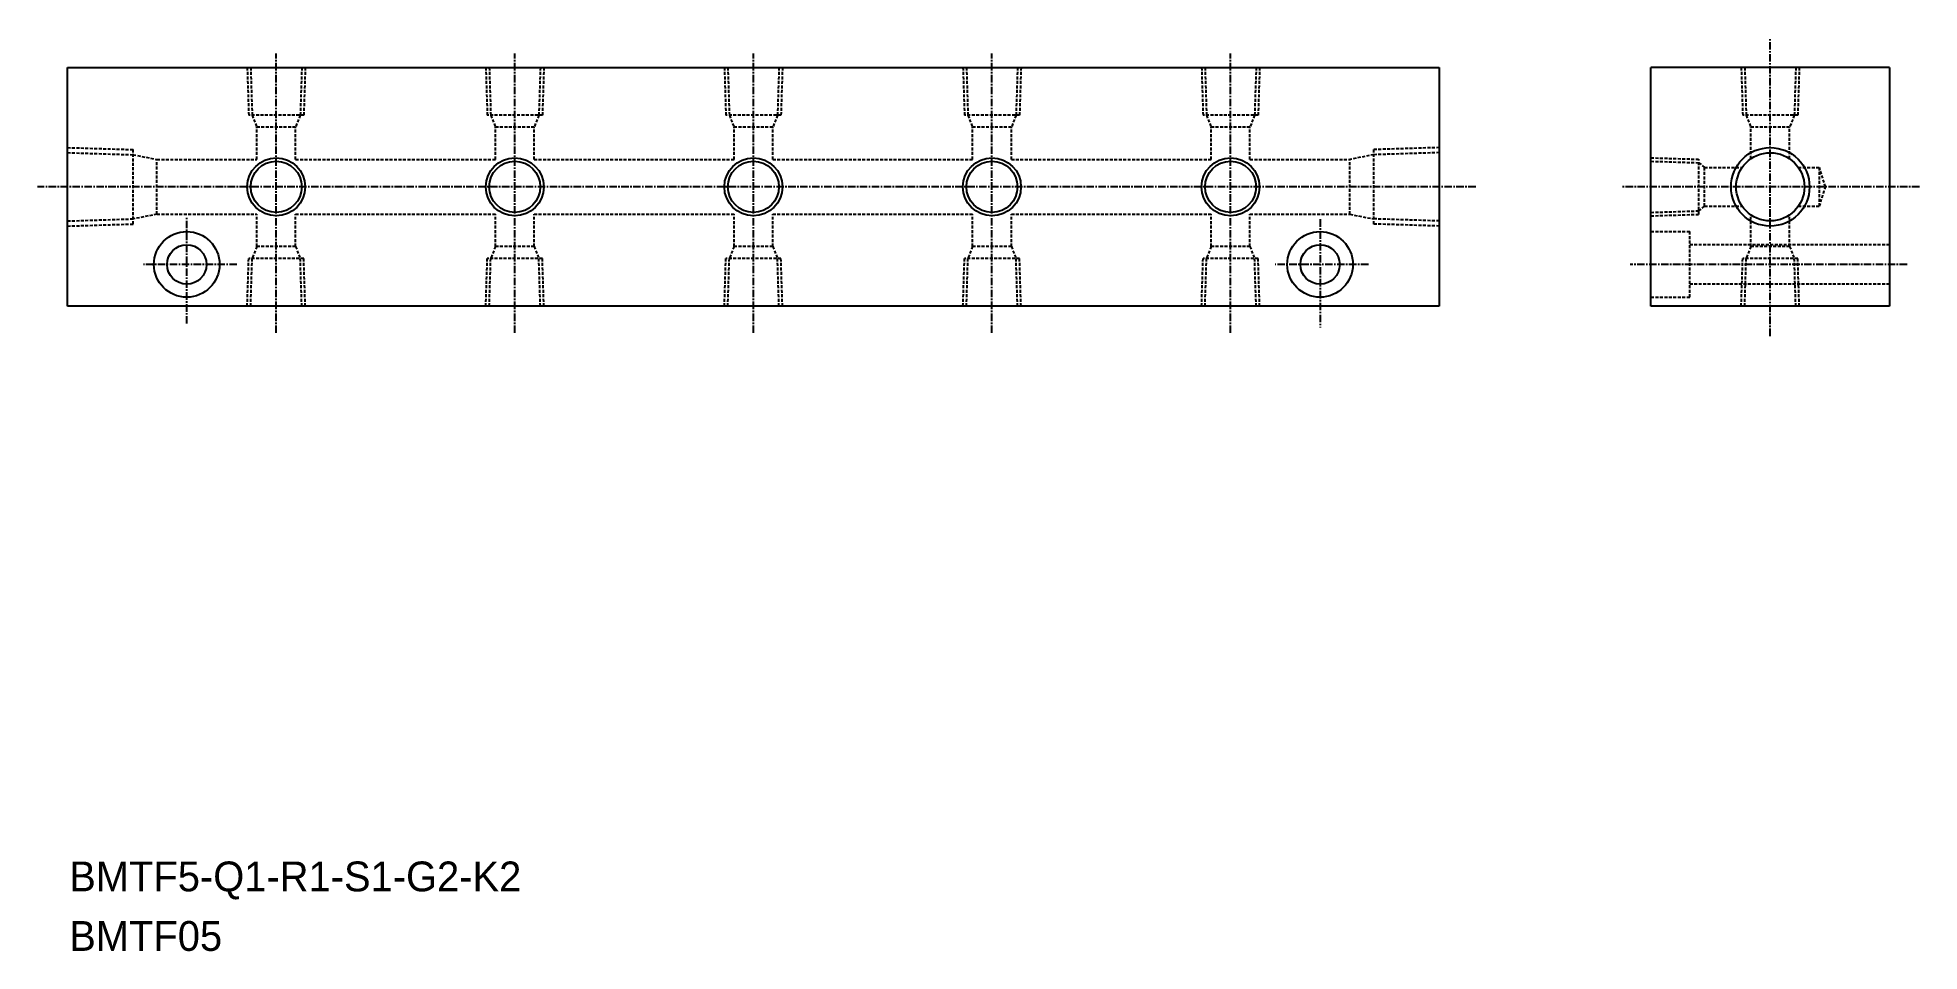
# Model space of a CAD drawing. Extents: x 1504 to 1820, y 7113 to 7266.
import ezdxf

# ---------------------------------------------------------------- set-up
doc = ezdxf.new("R2010")
doc.units = 0
doc.linetypes.add('CENTER', pattern=[2, 1.25, -0.25, 0.25, -0.25])
doc.linetypes.add('DASHED', pattern=[0.75, 0.5, -0.25])
doc.layers.get('0').update_dxf_attribs({"linetype": 'CONTINUOUS'})
doc.layers.add('CENTER', color=1, linetype='CENTER')

msp = doc.modelspace()

# ---------------------------------------------------------------- linework, layer by layer
at = {"color": 7, "linetype": 'CONTINUOUS'}
for p, q in [((1509.2, 7261.19), (1739.2, 7261.19)), ((1509.2, 7221.19), (1509.2, 7261.19)), ((1739.2, 7261.19), (1739.2, 7221.19)), ((1814.68, 7261.19), (1774.68, 7261.19)), ((1774.68, 7221.19), (1774.68, 7261.19)), ((1814.68, 7261.19), (1814.68, 7221.19)), ((1739.2, 7221.19), (1509.2, 7221.19)), ((1814.68, 7221.19), (1774.68, 7221.19))]:
    msp.add_line(p, q, dxfattribs=at)
at = {"color": 3, "linetype": 'DASHED'}
for p, q in [((1539.34, 7261.19), (1539.59, 7253.19)), ((1539.92, 7261.19), (1540.17, 7253.19)), ((1548.49, 7261.19), (1548.23, 7253.19)), ((1549.07, 7261.19), (1548.82, 7253.19)), ((1579.34, 7261.19), (1579.59, 7253.19)), ((1579.92, 7261.19), (1580.17, 7253.19)), ((1588.49, 7261.19), (1588.23, 7253.19)), ((1589.07, 7261.19), (1588.82, 7253.19)), ((1619.34, 7261.19), (1619.59, 7253.19)), ((1619.92, 7261.19), (1620.17, 7253.19)), ((1628.49, 7261.19), (1628.23, 7253.19)), ((1629.07, 7261.19), (1628.82, 7253.19)), ((1659.34, 7261.19), (1659.59, 7253.19)), ((1659.92, 7261.19), (1660.17, 7253.19)), ((1668.49, 7261.19), (1668.23, 7253.19)), ((1669.07, 7261.19), (1668.82, 7253.19)), ((1699.34, 7261.19), (1699.59, 7253.19)), ((1699.92, 7261.19), (1700.17, 7253.19)), ((1708.49, 7261.19), (1708.23, 7253.19)), ((1709.07, 7261.19), (1708.82, 7253.19)), ((1789.81, 7261.19), (1790.07, 7253.19)), ((1790.4, 7261.19), (1790.65, 7253.19)), ((1798.96, 7261.19), (1798.71, 7253.19)), ((1799.54, 7261.19), (1799.29, 7253.19)), ((1548.82, 7253.19), (1539.59, 7253.19)), ((1540.17, 7253.19), (1540.95, 7251.19)), ((1548.23, 7253.19), (1547.45, 7251.19)), ((1588.82, 7253.19), (1579.59, 7253.19)), ((1580.17, 7253.19), (1580.95, 7251.19)), ((1588.23, 7253.19), (1587.45, 7251.19)), ((1628.82, 7253.19), (1619.59, 7253.19)), ((1620.17, 7253.19), (1620.95, 7251.19)), ((1628.23, 7253.19), (1627.45, 7251.19)), ((1668.82, 7253.19), (1659.59, 7253.19)), ((1660.17, 7253.19), (1660.95, 7251.19)), ((1668.23, 7253.19), (1667.45, 7251.19)), ((1708.82, 7253.19), (1699.59, 7253.19)), ((1700.17, 7253.19), (1700.95, 7251.19)), ((1708.23, 7253.19), (1707.45, 7251.19)), ((1799.29, 7253.19), (1790.07, 7253.19)), ((1790.65, 7253.19), (1791.43, 7251.19)), ((1798.71, 7253.19), (1797.93, 7251.19)), ((1547.45, 7251.19), (1540.95, 7251.19)), ((1540.95, 7245.79), (1540.95, 7251.19)), ((1547.45, 7245.79), (1547.45, 7251.19)), ((1580.95, 7245.79), (1580.95, 7251.19)), ((1587.45, 7251.19), (1580.95, 7251.19)), ((1587.45, 7245.79), (1587.45, 7251.19)), ((1620.95, 7245.79), (1620.95, 7251.19)), ((1627.45, 7251.19), (1620.95, 7251.19)), ((1627.45, 7245.79), (1627.45, 7251.19)), ((1660.95, 7245.79), (1660.95, 7251.19)), ((1667.45, 7251.19), (1660.95, 7251.19)), ((1667.45, 7245.79), (1667.45, 7251.19)), ((1707.45, 7251.19), (1700.95, 7251.19)), ((1700.95, 7245.79), (1700.95, 7251.19)), ((1707.45, 7245.79), (1707.45, 7251.19)), ((1791.43, 7245.9), (1791.43, 7251.19)), ((1797.93, 7251.19), (1791.43, 7251.19)), ((1797.93, 7245.9), (1797.93, 7251.19)), ((1509.2, 7247.77), (1520.2, 7247.43)), ((1509.2, 7246.92), (1520.2, 7246.57)), ((1520.2, 7234.96), (1520.2, 7247.43)), ((1520.2, 7246.57), (1524.2, 7245.79)), ((1728.2, 7246.57), (1724.2, 7245.79)), ((1739.2, 7247.77), (1728.2, 7247.43)), ((1728.2, 7234.96), (1728.2, 7247.43)), ((1739.2, 7246.92), (1728.2, 7246.57)), ((1524.2, 7245.79), (1540.95, 7245.79)), ((1524.2, 7236.59), (1524.2, 7245.79)), ((1547.45, 7245.79), (1580.95, 7245.79)), ((1587.45, 7245.79), (1620.95, 7245.79)), ((1627.45, 7245.79), (1660.95, 7245.79)), ((1667.45, 7245.79), (1700.95, 7245.79)), ((1707.45, 7245.79), (1724.2, 7245.79)), ((1724.2, 7236.59), (1724.2, 7245.79)), ((1774.68, 7246.06), (1782.68, 7245.81)), ((1774.68, 7245.48), (1782.68, 7245.23)), ((1782.68, 7236.58), (1782.68, 7245.81)), ((1782.68, 7245.23), (1783.68, 7244.44)), ((1783.68, 7237.94), (1783.68, 7244.44)), ((1783.68, 7244.44), (1789.97, 7244.44)), ((1799.39, 7244.44), (1802.93, 7244.44)), ((1803.93, 7241.19), (1802.93, 7244.44)), ((1802.93, 7237.94), (1802.93, 7244.44)), ((1802.93, 7237.94), (1803.93, 7241.19)), ((1774.68, 7236.91), (1782.68, 7237.16)), ((1782.68, 7237.16), (1783.68, 7237.94)), ((1783.68, 7237.94), (1789.97, 7237.94)), ((1799.39, 7237.94), (1802.93, 7237.94)), ((1509.2, 7235.47), (1520.2, 7235.82)), ((1509.2, 7234.62), (1520.2, 7234.96)), ((1524.2, 7236.59), (1520.2, 7235.82)), ((1524.2, 7236.59), (1540.95, 7236.59)), ((1540.95, 7231.19), (1540.95, 7236.59)), ((1547.45, 7236.59), (1580.95, 7236.59)), ((1547.45, 7231.19), (1547.45, 7236.59)), ((1580.95, 7231.19), (1580.95, 7236.59)), ((1587.45, 7236.59), (1620.95, 7236.59)), ((1587.45, 7231.19), (1587.45, 7236.59)), ((1620.95, 7231.19), (1620.95, 7236.59)), ((1627.45, 7236.59), (1660.95, 7236.59)), ((1627.45, 7231.19), (1627.45, 7236.59)), ((1660.95, 7231.19), (1660.95, 7236.59)), ((1667.45, 7236.59), (1700.95, 7236.59)), ((1667.45, 7231.19), (1667.45, 7236.59)), ((1700.95, 7231.19), (1700.95, 7236.59)), ((1707.45, 7236.59), (1724.2, 7236.59)), ((1707.45, 7231.19), (1707.45, 7236.59)), ((1724.2, 7236.59), (1728.2, 7235.82)), ((1739.2, 7235.47), (1728.2, 7235.82)), ((1739.2, 7234.62), (1728.2, 7234.96)), ((1774.68, 7236.33), (1782.68, 7236.58)), ((1791.43, 7231.19), (1791.43, 7236.48)), ((1797.93, 7231.19), (1797.93, 7236.48)), ((1540.95, 7231.19), (1540.17, 7229.19)), ((1547.45, 7231.19), (1540.95, 7231.19)), ((1547.45, 7231.19), (1548.23, 7229.19)), ((1580.95, 7231.19), (1580.17, 7229.19)), ((1587.45, 7231.19), (1580.95, 7231.19)), ((1587.45, 7231.19), (1588.23, 7229.19)), ((1620.95, 7231.19), (1620.17, 7229.19)), ((1627.45, 7231.19), (1620.95, 7231.19)), ((1627.45, 7231.19), (1628.23, 7229.19)), ((1660.95, 7231.19), (1660.17, 7229.19)), ((1667.45, 7231.19), (1660.95, 7231.19)), ((1667.45, 7231.19), (1668.23, 7229.19)), ((1700.95, 7231.19), (1700.17, 7229.19)), ((1707.45, 7231.19), (1700.95, 7231.19)), ((1707.45, 7231.19), (1708.23, 7229.19)), ((1774.68, 7233.69), (1781.18, 7233.69)), ((1781.18, 7222.69), (1781.18, 7233.69)), ((1814.68, 7231.49), (1781.18, 7231.49)), ((1791.43, 7231.19), (1790.65, 7229.19)), ((1797.93, 7231.19), (1791.43, 7231.19)), ((1797.93, 7231.19), (1798.71, 7229.19)), ((1539.34, 7221.19), (1539.59, 7229.19)), ((1548.82, 7229.19), (1539.59, 7229.19)), ((1539.92, 7221.19), (1540.17, 7229.19)), ((1548.49, 7221.19), (1548.23, 7229.19)), ((1549.07, 7221.19), (1548.82, 7229.19)), ((1579.34, 7221.19), (1579.59, 7229.19)), ((1588.82, 7229.19), (1579.59, 7229.19)), ((1579.92, 7221.19), (1580.17, 7229.19)), ((1588.49, 7221.19), (1588.23, 7229.19)), ((1589.07, 7221.19), (1588.82, 7229.19)), ((1619.34, 7221.19), (1619.59, 7229.19)), ((1628.82, 7229.19), (1619.59, 7229.19)), ((1619.92, 7221.19), (1620.17, 7229.19)), ((1628.49, 7221.19), (1628.23, 7229.19)), ((1629.07, 7221.19), (1628.82, 7229.19)), ((1659.34, 7221.19), (1659.59, 7229.19)), ((1668.82, 7229.19), (1659.59, 7229.19)), ((1659.92, 7221.19), (1660.17, 7229.19)), ((1668.49, 7221.19), (1668.23, 7229.19)), ((1669.07, 7221.19), (1668.82, 7229.19)), ((1699.34, 7221.19), (1699.59, 7229.19)), ((1708.82, 7229.19), (1699.59, 7229.19)), ((1699.92, 7221.19), (1700.17, 7229.19)), ((1708.49, 7221.19), (1708.23, 7229.19)), ((1709.07, 7221.19), (1708.82, 7229.19)), ((1789.81, 7221.19), (1790.07, 7229.19)), ((1799.29, 7229.19), (1790.07, 7229.19)), ((1790.4, 7221.19), (1790.65, 7229.19)), ((1798.96, 7221.19), (1798.71, 7229.19)), ((1799.54, 7221.19), (1799.29, 7229.19)), ((1814.68, 7224.89), (1781.18, 7224.89)), ((1774.68, 7222.69), (1781.18, 7222.69))]:
    msp.add_line(p, q, dxfattribs=at)
for p, q in [((1528.39, 7245.79), (1528.39, 7245.79)), ((1532.58, 7245.79), (1532.58, 7245.79))]:
    msp.add_line(p, q)
at = {"color": 3, "linetype": 'CONTINUOUS'}
for centre, radius in [((1794.68, 7241.19), 6.58), ((1544.2, 7241.19), 4.86), ((1584.2, 7241.19), 4.86), ((1624.2, 7241.19), 4.86), ((1664.2, 7241.19), 4.86), ((1704.2, 7241.19), 4.86)]:
    msp.add_circle(centre, radius, dxfattribs=at)
at = {"color": 7, "linetype": 'CONTINUOUS'}
for centre, radius in [((1794.68, 7241.19), 5.72), ((1544.2, 7241.19), 4.28), ((1584.2, 7241.19), 4.28), ((1624.2, 7241.19), 4.28), ((1664.2, 7241.19), 4.28), ((1704.2, 7241.19), 4.28), ((1529.2, 7228.19), 5.5), ((1529.2, 7228.19), 3.3), ((1719.2, 7228.19), 5.5), ((1719.2, 7228.19), 3.3)]:
    msp.add_circle(centre, radius, dxfattribs=at)
at = {"layer": 'CENTER', "color": 1, "linetype": 'CENTER'}
for p, q in [((1794.68, 7216.19), (1794.68, 7266.19)), ((1544.2, 7216.7), (1544.2, 7263.54)), ((1584.2, 7216.7), (1584.2, 7263.54)), ((1624.2, 7216.7), (1624.2, 7263.54)), ((1664.2, 7216.7), (1664.2, 7263.54)), ((1704.2, 7216.7), (1704.2, 7263.54)), ((1745.3, 7241.19), (1504.2, 7241.19)), ((1819.68, 7241.19), (1769.68, 7241.19)), ((1529.2, 7218.27), (1529.2, 7236.06)), ((1719.2, 7235.75), (1719.2, 7217.64)), ((1537.61, 7228.19), (1521.95, 7228.19)), ((1727.3, 7228.19), (1711.67, 7228.19)), ((1817.62, 7228.19), (1771.21, 7228.19))]:
    msp.add_line(p, q, dxfattribs=at)

# ---------------------------------------------------------------- texts
at = {"color": 7, "linetype": 'CONTINUOUS'}
for s, p in [('BMTF5-Q1-R1-S1-G2-K2', (1509.5, 7123.12)), ('BMTF05', (1509.5, 7113.14))]:
    msp.add_text(s, height=5, dxfattribs=at).set_placement(p)

doc.saveas('drawing.dxf')
